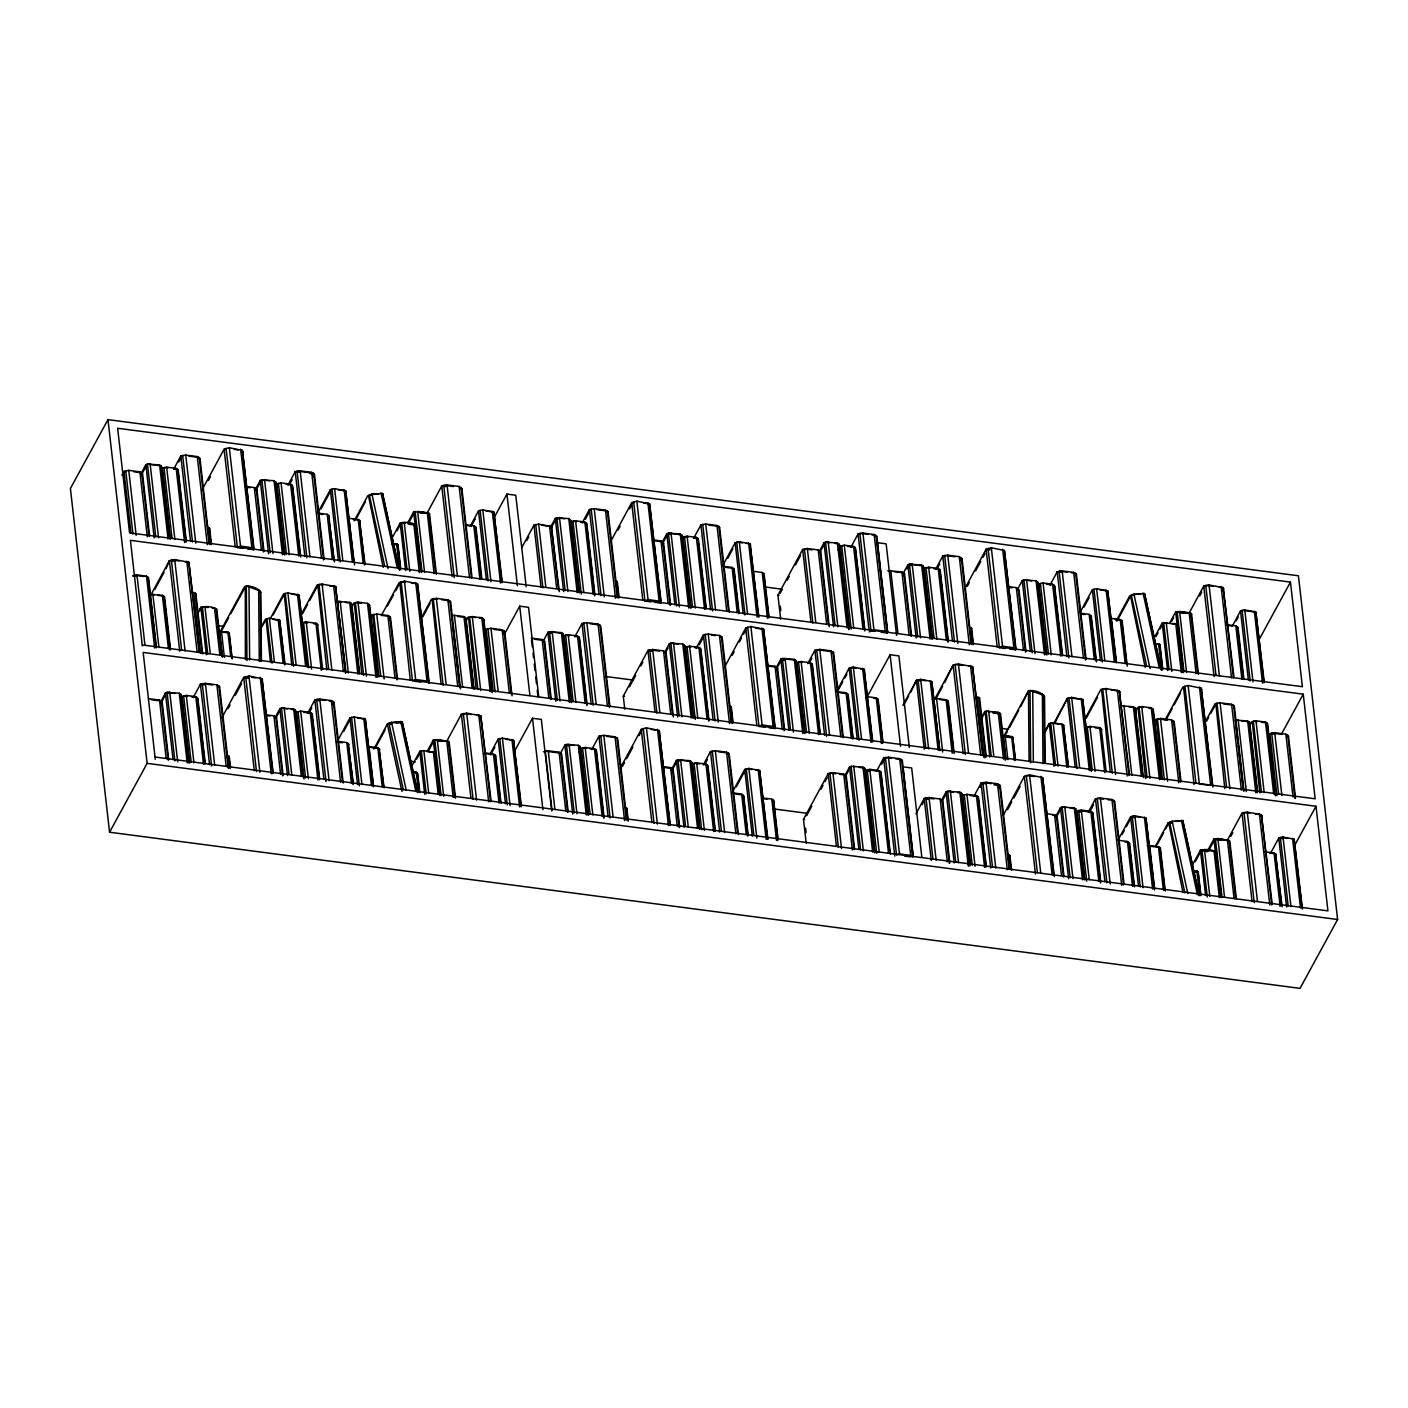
<?xml version="1.0" encoding="UTF-8"?>
<svg xmlns="http://www.w3.org/2000/svg" width="1408" height="1408" viewBox="0 0 1408 1408"><rect width="100%" height="100%" fill="white"/><g stroke="black" fill="none" stroke-linecap="round" stroke-linejoin="round"><path stroke-width="1.5" d="M397.619 546.779L397.672 544.438L392.286 543.242M1159.629 646.853L1159.682 644.512L1154.296 643.315M1197.874 873.963L1197.926 871.622L1192.558 870.426M616.827 583.229L617.302 581.75L615.419 580.554M626.402 809.899L626.877 808.421L625.011 807.224M730.84 708.594L731.333 707.098L729.45 705.918M209.141 529.76L209.634 528.282L207.698 527.085M228.765 758.014L229.258 756.536L227.322 755.339L228.765 767.958M971.15 629.834L971.643 628.355L969.707 627.158M1009.395 856.944L1009.906 855.466L1007.952 854.269L1009.624 869M407.704 522.878L413.67 511.773L427.152 512.635L429.546 513.85L436.427 574.253M409.587 521.277L414.55 512.072L413.67 511.773L415.395 526.874M427.31 751.15L433.294 740.045L446.758 740.907L449.17 742.122L455.558 798.195M428.226 751.379L434.174 740.326L433.294 740.045L435.107 755.515M1169.714 622.952L1175.68 611.846L1189.162 612.709L1191.555 613.941L1198.437 674.326M1171.597 621.35L1173.586 617.672M1206.955 851.91L1213.925 838.957L1217.885 838.57L1229.8 841.034L1236.435 899.272M1208.856 850.309L1214.805 839.256L1218.853 839.784M121.898 475.147L123.957 471.346L128.762 470.36L139.902 471.821L142.525 473.774L149.582 535.744M140.694 474.25L145.834 464.728L147.435 464.059L159.632 464.957L161.709 466.805L169.805 537.856M141.557 474.566L145.658 466.981M173.589 469.286L180.805 455.946L185.733 455.066L197.261 456.579L200.006 458.462L209.616 543.91M178.763 462.035L180.805 458.234M202.083 489.843L224.083 449.222L229.31 447.709L242.422 450.437L254.074 549.278M208.384 480.48L210.478 476.626M150.85 595.003L169.4 560.683L174.698 559.574L188.83 562.232L199.637 651.763M154.774 589.53L163.997 572.458M166.056 568.674L169.4 560.683L179.731 651.27M255.112 489.984L260.251 480.462L261.853 479.811L274.05 480.709L276.126 482.557L284.222 553.59M256.995 488.418L261.096 480.832L260.251 480.462L268.594 553.678M197.859 612.902L200.904 607.27C205.938 606.162 212.608 606.267 216.762 609.347L222.182 656.814M199.496 611.283L200.904 607.27L206.307 654.738M160.318 702.504L165.458 692.982L167.059 692.331L179.256 693.229L181.333 695.077L188.936 761.816M161.181 702.821L165.282 695.253M288.006 485.038L295.205 471.698L300.15 470.818L311.678 472.331L314.424 474.214L324.086 559.134M290.118 483.454L292.16 479.67M220.774 630.643L244.71 586.414C250.149 585.464 257.734 587.506 260.814 592.205L261.43 660.986M221.478 630.907L228.73 617.531M230.806 613.694L244.27 588.826M193.213 697.541L200.411 684.218L205.357 683.338L216.885 684.851L219.613 686.734L228.8 767.29M317.997 512.512L330.352 489.667L334.611 488.646L345.699 490.811L354.552 564.942M320.954 508.974L330.158 491.92M259.512 630.256L265.531 619.133L269.386 618.235L279.629 620.224L284.997 663.766M270.266 618.693L283.642 593.947L287.918 592.926L298.989 595.091L307.613 667.075M272.976 615.102L283.202 596.165M221.707 718.098L243.69 677.477L248.934 675.963L262.046 678.691L273.205 773.203M228.008 708.752L230.085 704.898M235.294 695.27L241.542 683.725M300.696 615.472L317.152 584.971L322.098 584.109L335.614 586.555L346.034 672.408M302.526 613.765L307.648 604.278M309.69 600.494L317.874 585.323L326.814 669.891M354.235 520.819L367.734 495.827L371.923 494.05L382.518 493.451L399.362 569.906M356.136 518.918L365.429 501.706M274.736 718.256L279.875 708.734L281.477 708.083L293.674 708.963L295.75 710.811L303.354 777.55M276.619 716.672L280.72 709.104L279.875 708.734L287.478 775.474M351.683 606.954L353.742 603.134L358.002 602.114L367.523 603.363L369.6 605.211L377.696 676.262M392.075 538.014L400.189 523.002C405.222 521.893 411.893 521.998 416.064 525.078L421.467 572.563M397.021 530.781L401.051 523.318L400.189 523.002L405.592 570.469M307.63 713.293L314.829 699.952L319.774 699.072L331.302 700.586L334.03 702.469L343.218 783.042M309.725 711.726L311.784 707.925M369.864 618.816L371.923 615.014L376.728 614.029L387.869 615.49L390.491 617.443L397.549 679.413M471.979 577.069L461.894 488.646L459.131 486.464L447.04 484.88L441.742 486.006L427.31 512.688L434.086 573.637M381.374 615.472L399.186 582.595L404.413 581.082L417.525 583.81L429.176 682.651M387.358 606.126L393.606 594.581M395.683 590.726L398.816 584.954M337.621 740.766L349.976 717.922L354.235 716.918L365.323 719.066L373.437 786.755M343.64 731.544L349.782 720.192M470.202 526.258L478.509 510.875L482.786 509.854L493.856 512.019L502.234 581.838M421.115 618.27L431.411 599.227L436.339 598.347L447.867 599.861L450.613 601.744L460.539 688.829M471.082 526.539L475.218 518.901M422.928 616.634L430.091 603.363M373.859 749.091L387.358 724.082L391.547 722.322L402.142 721.723L417.613 791.859M375.76 747.19L385.053 729.96M464.904 623.093L468.002 617.39L469.586 616.722L481.782 617.619L483.859 619.467L492.202 692.666M521.594 547.941L533.949 525.114L538.666 524.128L551.373 526.522L559.346 591.606M526.733 540.637L528.774 536.853M411.699 766.286L419.813 751.274L423.843 750.605L435.037 752.611L440.352 794.341M416.645 759.053L420.675 751.573L419.813 751.274L424.723 794.411M550.141 527.947L555.298 518.426L556.864 517.774L568.762 518.619L570.75 520.467L578.846 591.501M552.006 526.363L555.086 520.696M446.934 740.96L461.366 714.261L466.664 713.152L480.797 715.81L491.11 801.029M582.19 522.878L589.389 509.538L594.229 508.658L605.458 510.118L608.098 512.002L617.778 596.904M585.27 519.411L589.371 511.826M542.784 641.925L547.923 632.403L549.49 631.734L561.387 632.597L563.394 634.427L570.997 701.166M489.808 754.512L498.133 739.13L502.41 738.126L513.48 740.274L521.365 805.798M490.688 754.811L494.842 747.155M610.755 541.376L631.699 502.691L636.838 501.16L649.598 503.835L661.232 602.677M618.059 530.094L620.154 526.24M629.517 508.922L631.611 505.085M574.816 636.856L582.014 623.515L586.854 622.618L598.083 624.096L600.723 625.962L609.91 706.517M661.654 543.312L666.811 533.79L668.378 533.139L680.275 533.984L682.282 535.832L690.378 606.866M662.499 543.629L666.6 536.061M559.715 754.618L564.872 745.096L566.438 744.445L578.336 745.29L580.342 747.138L587.946 813.877M693.704 538.243L700.902 524.902L705.742 524.022L716.971 525.483L719.611 527.366L729.291 612.269M578.917 752.294L580.976 748.493L585.165 747.472L594.44 748.686L596.446 750.517L604.05 817.256M591.765 749.549L598.963 736.208L603.803 735.328L615.032 736.806L617.672 738.672L626.859 819.227M624.765 709.21L623.269 696.15L647.962 650.478L652.678 649.475L663.538 650.901L666.072 652.854L673.376 716.971M629.482 686.822L635.624 675.47M640.746 666.002L642.805 662.218M664.171 653.312L669.31 643.79L670.877 643.139L682.774 643.984L684.781 645.814L692.877 716.866M666.019 651.728L668.078 647.944M722.779 565.611L735.117 542.749L739.306 541.728L750.094 543.858L758.894 617.056M727.742 558.272L732.864 548.803M620.347 768.046L641.274 729.362L646.413 727.83L659.173 730.523L670.314 825.018M622.442 766.392L624.518 762.538M626.595 758.701L632.843 747.155M639.109 735.61L641.186 731.755M696.203 648.243L703.402 634.902L708.242 634.005L719.47 635.483L722.128 637.349L731.79 722.269M699.301 644.776L703.384 637.19M724.786 666.741L745.73 628.056L750.851 626.507L763.611 629.2L775.245 728.042M732.09 655.459L734.166 651.605M739.376 641.995L741.453 638.141M743.547 634.286L745.624 630.45M671.246 769.982L676.386 760.461L677.952 759.81L689.85 760.654L691.856 762.502L699.459 829.242M673.094 768.416L676.174 762.731M780.666 619.133L777.938 595.179L802.648 549.507L807.347 548.504L818.206 549.93L820.741 551.883L829.259 626.683M780.067 593.419L782.109 589.635M787.23 580.184L789.29 576.382M795.432 565.03L800.536 555.562M703.278 764.914L710.477 751.573L715.317 750.693L726.546 752.171L729.203 754.037L738.373 834.592M819.861 550.44L823.979 542.819L825.546 542.168L837.461 543.013L839.45 544.843L849.024 628.813M705.355 763.347L707.397 759.546M820.706 550.757L824.789 543.189L823.979 542.819L833.554 626.789M838.024 550.018L840.083 546.216L844.272 545.178L853.565 546.41L855.554 548.24L864.882 630.045M775.685 668.677L780.824 659.155L782.39 658.504L794.306 659.349L796.294 661.179L804.39 732.23M776.53 668.994L780.613 661.408M850.872 547.272L858.07 533.931L862.928 533.034L874.157 534.512L876.797 536.378L887.709 632.192M732.354 792.282L744.709 769.437L748.898 768.398L759.669 770.528L767.976 839.379M736.296 786.843L745.518 769.789L744.709 769.437L752.312 836.176M807.717 663.608L814.915 650.267L819.773 649.37L831.002 650.848L833.642 652.714L843.304 737.634M809.794 662.024L811.835 658.24M836.792 690.958L849.147 668.114L853.336 667.093L864.125 669.222L872.714 741.189M838.693 689.322L842.794 681.736M844.835 677.952L846.877 674.168M902.704 574.323L907.843 564.802L909.445 564.15L921.642 565.03L923.718 566.878L931.814 637.93M906.629 568.955L908.688 565.171L907.843 564.802L916.186 638M935.598 569.36L942.797 556.019L947.742 555.157L959.27 556.67L962.016 558.536L971.626 643.984M937.71 567.794L939.752 564.01M806.221 843.286L803.475 819.333L828.186 773.661L832.885 772.675L843.744 774.101L846.278 776.037L854.55 848.707M806.626 815.69L811.747 806.221M820.97 789.202L823.011 785.4M825.053 781.616L827.112 777.832M845.416 774.594L849.517 766.973L851.101 766.322L862.998 767.166L864.987 769.014L874.562 852.966M846.243 774.928L848.285 771.126M965.149 587.981L986.093 549.296L991.32 547.782L1004.432 550.51L1016.083 649.352M967.278 586.326L969.355 582.49M975.603 570.944L980.813 561.317M982.89 557.462L984.984 553.626M902.898 705.355L916.414 680.346L920.691 679.325L931.779 681.49L939.875 750.622M904.587 703.648L908.723 695.992M910.8 692.155L916.414 680.346L924.264 749.232M876.41 771.426L883.626 758.085L888.466 757.205L899.694 758.683L902.334 760.549L913.246 856.346M881.549 764.174L884.629 758.472L883.626 758.085L894.784 856.064M934.578 699.442L953.128 665.122L958.426 663.995L972.558 666.67L983.365 756.184M936.443 697.752L942.603 686.382M944.662 682.581L953.128 665.122L963.213 753.544M1017.122 590.075L1022.261 580.554L1023.862 579.885L1036.059 580.782L1038.136 582.63L1046.232 653.682M915.974 813.754L924.211 798.53L929.016 797.544L940.157 799.005L942.779 800.958L949.837 862.928M922.134 804.584L924.194 800.8M1050.016 585.112L1057.214 571.771L1062.16 570.891L1073.688 572.405L1076.416 574.288L1086.096 659.208M980.566 719.206L984.632 711.691L986.11 711.234L998.184 712.29L1000.49 713.786L1005.664 759.088M982.203 717.587L985.23 711.973L989.789 757.011M940.949 801.434L946.088 791.912L947.69 791.243L959.886 792.141L961.963 793.989L970.059 865.04M942.832 799.85L946.933 792.282L946.088 791.912L954.184 862.963M1003.446 736.982L1028.456 690.835C1033.894 689.902 1041.462 691.944 1044.542 696.626L1045.141 763.259M1005.206 735.346L1007.283 731.526M1009.36 727.69L1018.67 710.477M1020.747 706.64L1028.456 690.835L1029.072 761.781M973.861 796.47L981.059 783.13L986.005 782.25L997.515 783.763L1000.261 785.646L1009.677 868.384M980.038 787.318L982.098 783.517L981.059 783.13L990.722 868.05M1080.006 612.586L1092.362 589.741L1096.621 588.72L1107.709 590.885L1116.315 662.869M1083.984 607.147L1089.106 597.678M1044.243 732.829L1049.259 723.554L1053.114 722.674L1063.357 724.645L1068.478 766.058M1003.394 815.091L1024.338 776.406L1029.565 774.893L1042.677 777.621L1054.328 876.462M1053.994 723.131L1067.37 698.368L1071.646 697.365L1082.717 699.53L1091.341 771.496M1007.6 809.582L1011.771 801.891M1013.848 798.037L1020.096 786.491M1054.645 723.325L1067.37 698.368L1075.219 767.272M1116.245 620.91L1129.744 595.901L1133.933 594.141L1144.528 593.542L1161.371 669.979M1117.107 620.91L1129.515 597.96M1084.424 719.893L1100.88 689.41L1105.826 688.53L1119.342 690.976L1129.515 774.664M1086.254 718.186L1097.518 697.347M1055.366 817.168L1060.506 807.646L1062.107 806.995L1074.304 807.893L1076.381 809.741L1084.23 878.627M1057.25 815.602L1061.35 808.016L1060.506 807.646L1068.602 878.698M1154.085 638.106L1162.198 623.075L1175.75 623.674L1178.074 625.17L1183.477 672.637M1156.003 636.469L1158.01 632.738M1160.034 629.006L1163.061 623.392L1162.198 623.075L1167.602 670.56M1135.411 711.374L1137.47 707.573L1141.73 706.552L1151.251 707.802L1153.328 709.65L1161.178 778.536M1189.32 612.779L1203.752 586.08L1209.05 584.971L1223.182 587.629L1233.989 677.16M1199.704 596.006L1201.763 592.205M1088.261 812.222L1095.477 798.882L1100.405 798.002L1111.933 799.515L1114.678 801.398L1124.094 884.136M1089.352 812.539L1093.435 804.954M1153.592 723.237L1155.651 719.435L1160.456 718.45L1171.597 719.91L1174.219 721.882L1181.03 781.704M1165.12 719.91L1182.914 687.016L1188.141 685.502L1201.253 688.23L1212.922 787.072M1165.877 720.174L1172.125 708.629M1174.202 704.774L1180.467 693.229M1232.211 626.331L1240.518 610.949L1244.795 609.928L1255.866 612.093L1264.243 681.93M1236.189 620.893L1238.248 617.056M1118.251 839.696L1130.606 816.851L1134.866 815.83L1145.954 817.995L1154.56 889.979M1122.229 834.258L1124.27 830.474M1126.33 826.69L1131.434 817.221L1130.606 816.851L1138.456 885.738M1204.843 722.709L1215.139 703.648L1220.085 702.786L1231.595 704.282L1234.341 706.165L1244.021 791.085M1206.656 721.072L1208.698 717.27M1210.757 713.486L1215.861 704L1224.802 788.568M1155.528 846.085L1167.989 823.011L1172.195 821.234L1182.773 820.635L1199.158 894.978M1157.429 844.202L1163.624 832.709M1165.683 828.89L1168.798 823.152L1183.002 892.461M1249.67 725.63L1251.73 721.811L1255.989 720.808L1265.51 722.058L1267.587 723.888L1275.683 794.939M1192.33 865.198L1200.443 850.186C1205.477 849.077 1212.147 849.182 1216.318 852.262L1221.475 897.582M1195.251 861.714L1200.302 852.368M1267.851 737.493L1269.91 733.691L1274.715 732.706L1285.856 734.166L1288.478 736.12L1295.536 798.09M1227.565 839.872L1241.997 813.19L1247.294 812.064L1261.427 814.739L1272.234 904.253M1230.768 836.387L1232.827 832.586M1270.456 853.442L1278.763 838.059L1283.04 837.038L1294.128 839.203L1302.488 909.022M107.976 419.637L70.4 488.506L109.56 832.216L1300.024 988.363L1337.6 919.494L1298.44 575.784L107.976 419.637L147.136 763.347L109.56 832.216M493.469 518.778L506.95 494.085L515.768 495.246L526.205 586.784M505.208 632.773L519.728 606.162L528.546 607.323L538.718 696.678M514.87 750.552L532.488 718.256L541.306 719.4L551.742 810.938M866.254 698.438L890.085 654.755L898.902 655.899L909.339 747.437M1259.157 639.496L1290.467 582.102L117.638 428.261L129.554 532.875L1302.382 686.699L1290.467 582.102M1281.315 734.36L1303.245 694.179L130.416 540.338L142.349 645.99M1295.131 844.518L1316.005 806.256L143.176 652.432L155.285 759.282M261.958 626.789L265.038 621.262M1045.686 731.21L1049.259 723.554L1054.134 766.269M869.246 631.91L873.946 629.746L885.174 631.224L887.198 633.002L876.093 535.445L872.027 534.917M633.653 501.758L644.97 601.058L648.05 599.597L659.102 601.058L660.915 603.152L654.931 602.378M747.666 627.106L758.982 726.422L762.08 724.962L773.115 726.422L774.928 728.517L768.944 727.725M226.054 448.29L237.371 547.606L240.522 546.146L251.856 547.642L253.739 549.754L247.597 548.944M411.382 583L417.525 583.81L428.842 683.126L426.958 681.014L415.624 679.518L412.474 680.979L401.157 581.662L405.258 582.19M988.064 548.363L999.381 647.68L1002.531 646.237L1013.866 647.715L1015.749 649.827L1009.606 649.018M302.914 631.77L301.928 623.093L306.24 621.949L315.92 623.216L318.067 625.205M1085.656 727.514L1089.968 726.387L1099.648 727.654L1101.795 729.626M579.498 592.874L571.402 521.822L575.59 520.802L584.866 522.016L586.854 523.846L594.95 594.898M691.011 608.238L682.915 537.187L687.104 536.166L696.379 537.381L698.386 539.211L706.235 608.115M571.63 702.539L564.027 635.782L568.216 634.762L577.491 635.976L579.498 637.824L587.101 704.563M693.51 718.221L685.414 647.187L689.603 646.149L698.878 647.381L700.885 649.211L708.981 720.262M805.024 733.586L796.928 662.552L801.117 661.514L810.41 662.746L812.398 664.576L820.248 733.462M699.846 828.45L692.49 763.858L696.678 762.837L705.954 764.051L707.96 765.882L715.317 830.474M874.949 852.174L865.638 770.37L869.827 769.349L879.102 770.563L881.091 772.394L890.419 854.216M218.504 631.946L227.902 632.086L229.293 633.354L232.214 658.874M1002.813 738.197L1002.232 736.384L1005.154 735.662L1012.686 737.141L1015.45 759.053M170.474 539.211L162.378 468.178L166.654 467.157L176.176 468.406L178.253 470.254L186.349 541.306M284.891 554.963L276.795 483.912L281.072 482.909L290.594 484.158L292.67 486.006L300.766 557.04M156.411 646.888L148.562 578.002L146.485 576.154L136.963 574.904L132.686 575.925L136.664 576.435M189.605 763.171L182.002 696.432L186.278 695.411L195.8 696.661L197.877 698.509L205.234 763.101M304.022 778.923L296.419 712.184L300.696 711.163L310.218 712.413L312.294 714.261L319.651 778.853M932.483 639.302L924.387 568.251L928.664 567.23L938.186 568.48L940.262 570.328L948.358 641.379M1046.901 655.037L1038.805 584.003L1043.082 582.982L1052.603 584.232L1054.68 586.08L1062.53 654.966M970.482 864.248L962.632 795.362L966.909 794.341L976.43 795.59L978.507 797.438L986.357 866.325M1084.899 880L1077.05 811.096L1081.326 810.093L1090.848 811.342L1092.925 813.19L1100.774 882.077M382.976 494.138L382.677 496.813M401.79 722.726L396.07 723.131M895.541 758.806L901.63 759.598L912.736 857.155L910.712 855.378L899.483 853.917L896.526 855.026L885.403 757.469L891.493 758.278M543.523 751.784L548.24 750.798L559.099 752.224L561.616 754.16L568.198 811.87M932.43 699.354L936.584 698.491L946.106 699.741L948.306 701.43L954.237 753.491M493.24 691.222L486.182 629.253L490.987 628.267L502.128 629.728L504.75 631.699L512.054 695.798M658.68 731.984L659.683 731.773M241.947 451.915L242.968 451.704M261.554 680.17L262.574 679.958M1042.202 779.099L1043.222 778.888M570.75 520.467L570.205 522.949M750.587 544.79L750.042 547.29M839.45 544.843L838.904 547.342M563.394 634.427L562.83 636.926M684.781 645.814L684.218 648.314M864.618 670.138L864.054 672.637M580.342 747.138L579.779 749.637M691.856 762.502L691.293 765.002M864.987 769.014L864.442 771.514M739.094 612.762L734.149 569.378L733.515 571.243M853.107 738.126L848.162 694.725L847.528 696.608M748.176 835.102L743.723 796.048L743.09 797.931M276.126 482.557L275.546 485.038M494.384 512.952L493.803 515.451M1038.136 582.63L1037.555 585.13M1054.68 586.08L1054.099 588.579M1108.219 591.818L1107.656 594.317M514.008 741.206L513.427 743.706M1256.394 613.026L1255.813 615.525M961.963 793.989L961.4 796.488M1092.925 813.19L1092.344 815.672M1146.482 818.928L1145.901 821.427M328.469 516.419L334.523 561.827M1096.515 661.918L1091.341 616.352L1090.672 618.235M348.093 744.674L353.39 783.587M1134.531 886.846L1129.586 843.462L1128.917 845.328M778.078 839.238L773.714 800.8L773.168 802.736M359.392 521.259L365.024 563.851M1127.28 666.072L1122.176 621.21L1121.613 623.163M379.016 749.514L384.155 787.846M1165.278 891.035L1160.421 848.32L1159.858 850.256M460.856 488.805L461.894 488.646M1223.904 588.72L1222.848 588.878L1223.165 591.571M480.462 717.059L481.518 716.901M1261.11 815.989L1262.166 815.83M481.941 579.498L476.01 527.454L475.411 529.584M551.109 527.63L552.042 527.49M670.63 604.824L663.555 542.854L662.869 545.142M819.79 552.006L820.741 551.883M543.734 641.59L544.685 641.467L551.25 699.16M665.122 652.978L666.072 652.854M784.643 730.189L777.586 668.219L776.882 670.507M1243.95 679.571L1238.019 627.528L1237.421 629.658M501.072 803.422L495.634 755.709L495.035 757.838M560.683 754.301L561.616 754.16M679.712 827.235L673.147 769.525L672.443 771.83M845.328 776.178L846.278 776.037M1275.437 854.744L1282.195 906.682M142.525 473.774L141.803 476.062M255.974 489.65L256.942 489.526L264 551.496M911.592 635.835L904.534 573.848L903.813 576.136M168.714 759.739L162.149 702.029L161.427 704.334M275.598 717.922L276.566 717.781L283.131 775.491M941.811 801.082L942.779 800.958M1056.229 816.834L1057.197 816.71L1064.008 876.55M607.13 512.125L608.098 512.002M718.643 527.49L719.611 527.366M338.219 607.851L337.498 601.427L349.677 602.307L351.771 604.155L359.621 673.042M875.829 536.518L876.797 536.378M474.109 689.445L466.013 618.411L463.936 616.563L454.414 615.314L451.739 615.666L452.232 619.96M721.142 637.49L722.128 637.349M832.674 652.854L833.642 652.714M728.218 754.16L729.203 754.037M1121.226 705.848L1133.422 706.746L1135.499 708.594L1143.349 777.48M901.366 760.672L902.334 760.549M1257.608 791.736L1249.758 722.832L1247.664 720.984L1235.485 720.104L1237.914 741.541M199.003 458.586L200.006 458.462M962.016 558.536L961.013 558.677L961.312 561.282M1075.43 574.411L1076.416 574.288M218.627 686.858L219.613 686.734M334.03 702.469L333.045 702.61L333.344 705.214M1200.478 689.674L1201.798 689.498M1113.675 801.522L1114.678 801.398M415.237 525.184L408.126 524.04M378.752 493.874L369.301 494.912L384.613 565.752M170.509 649.053L164.578 597.01L162.36 595.32L150.234 594.352L154.176 594.862M887.744 570.768L901.912 571.894L904.534 573.848M1140.762 593.947L1131.31 594.986L1146.622 665.826M391.706 723.606L387.358 724.082L401.914 791.419M1175.222 821.48L1182.773 820.635L1199.018 895.77M1172.354 822.518L1167.989 823.011L1172.125 822.624M1012.282 737.88L1002.232 736.384L1012.686 737.141L1015.326 760.443M298.426 596.147L299.517 596.024M368.509 605.334L369.6 605.211M464.922 618.517L466.013 618.411M482.768 619.573L483.859 619.467M931.198 682.546L932.29 682.422M1083.245 700.462L1082.154 700.568L1082.418 702.909M1134.39 708.699L1135.499 708.594M1152.237 709.755L1153.328 709.65M1248.65 722.955L1249.758 722.832M1267.587 723.888L1266.496 724.011L1266.76 726.352M391.477 723.694L388.15 724.222M429.546 513.85L429.035 516.454M1191.555 613.941L1191.027 616.528M279.136 621.139L280.139 621.051M1062.864 725.56L1063.867 725.472M188.179 563.446L189.552 563.323M971.907 667.867L973.28 667.762M163.504 597.08L164.578 597.01M947.232 701.518L948.306 701.43M390.491 617.443L389.224 617.531L389.47 619.696M504.75 631.699L503.483 631.787L503.73 633.934M1172.952 721.97L1174.219 721.882M1287.211 736.208L1288.478 736.12M335.051 587.576L336.354 587.488M449.31 601.832L450.613 601.744M1118.779 692.014L1120.082 691.926M215.706 609.418L216.762 609.347M999.434 713.838L1000.49 713.786L992.57 712.747M194.814 593.648L195.87 593.613L202.752 654.016M978.542 698.086L979.598 698.051L986.234 756.29M222.499 656.902L219.595 631.488L227.902 632.086L230.63 656.022M1005.981 759.211L1003.323 735.926L1011.63 736.507L1014.358 760.461M222.693 632.262L228.958 632.72L231.845 658.117M259.706 592.099L260.814 592.205M1194.178 871.798L1198.278 872.274L1200.936 895.664M993.96 713.011L1000.49 713.786M234.238 449.363L238.322 449.891M643.614 503.061L649.598 503.835L660.915 603.152M867.979 534.371L859.866 533.315L870.989 630.872L875.037 631.4M453.411 486.534L443.714 485.267L454.238 577.597M1213.485 586.362L1205.723 585.341L1216.002 675.541M1219.31 587.118L1223.182 587.629L1233.461 677.829M452.074 576.594L441.742 486.006L445.773 486.534M188.866 456.157L199.267 457.512L209.141 544.227M597.256 509.731L607.394 511.051L617.267 597.766M955.029 556.776L944.627 555.421L954.501 642.136M708.77 525.096L718.907 526.416L728.552 610.966M1067.37 572.246L1059.045 571.155L1068.918 657.87M1071.523 572.792L1075.677 573.338L1085.568 660.053M299.482 472.261L295.205 471.698L304.885 556.6M310.147 473.651L314.424 474.214L313.421 474.338L313.72 476.942M1061.491 572.334L1057.214 571.771L1066.894 656.691M829.382 542.661L825.546 542.168L835.085 625.768M835.138 543.418L838.957 543.91L848.725 629.658M847.405 546.304L855.061 547.307L864.582 630.907M812.222 549.894L804.39 548.856L812.856 623.163M564.52 518.778L556.864 517.774L565.171 590.656M269.72 480.85L261.853 479.811L270.16 552.693M337.832 489.773L345.699 490.811L353.76 561.546M742.438 542.854L736.701 542.098L744.99 614.979M746.275 543.347L750.094 543.858L758.402 616.739M563.622 591.624L555.298 518.426L559.152 518.936M911.821 565.33L907.843 564.802L912.138 565.435M1031.712 580.923L1023.862 579.885L1032.17 652.784M1099.842 589.864L1107.709 590.885L1115.77 661.637M167.904 468.037L163.979 467.509L172.04 538.261M173.8 468.811L177.725 469.322L186.032 542.203M576.787 521.664L572.968 521.154L581.275 594.035M580.624 522.174L586.379 522.914L594.669 595.795M670.683 534.301L666.811 533.79L674.907 604.842M929.914 568.11L925.989 567.6L934.05 638.334M933.838 568.621L939.734 569.395L948.042 642.277M286.246 484.299L292.142 485.074L300.203 555.808M688.318 537.029L684.482 536.536L692.542 607.27M694.056 537.786L697.893 538.278L705.954 609.03M1046.302 584.109L1054.152 585.147L1062.213 655.882M486.006 510.981L491.902 511.755M1253.912 611.846L1242.12 610.298L1250.181 681.032M133.778 471.75L141.821 472.806L149.037 536.184M245.027 486.341L254.32 487.573L256.942 489.526M541.57 525.237L551.373 526.522L558.589 589.899M652.344 539.774L661.038 540.918L663.555 542.854M893.781 571.56L903.83 572.88L911.046 636.258M1008.902 586.661L1016.33 587.646L1018.952 589.6L1026.01 651.57M246.171 487.238L250.202 487.766M653.083 540.602L662.886 541.886L670.12 605.264M1008.181 587.312L1012.211 587.84M421.01 512.195L428.859 513.234L435.706 573.373M1197.715 673.446L1190.869 613.307L1177.123 611.512L1183.97 671.634M419.619 512.565L425.568 513.339M1179.64 612.374L1185.606 613.149M466.189 524.762L473.81 525.765L476.01 527.454M1226.298 624.589L1235.819 625.838L1238.019 627.528M465.608 525.307L469.533 525.835M1227.618 625.398L1231.542 625.909M405.592 523.054L401.667 522.544L407.053 569.8M409.534 523.565L415.413 524.339L420.798 571.613M1167.602 623.128L1163.677 622.618L1169.062 669.874M1171.526 623.656L1177.422 624.413L1182.808 671.686M317.504 513.022L327.184 514.29L329.331 516.278M722.656 566.174L732.09 567.406L734.149 569.378M1081.45 613.36L1089.194 614.381L1091.341 616.352M318.806 513.99L322.784 514.518M725.842 567.371L731.685 568.146M1080.798 614.064L1084.794 614.592M349.413 518.338L358.178 519.482L360.166 521.136M753.685 571.366L762.221 572.475L764.122 574.13L768.997 616.845M1122.176 621.21L1120.187 619.555L1111.422 618.411L1116.386 661.936M353.32 519.482L359.656 520.309L364.742 564.96M1115.33 619.555L1121.666 620.4L1126.506 662.922M764.491 586.907L781.915 589.195M392.058 543.699L397.672 544.438L400.558 569.853M1155.933 644.037L1159.682 644.512L1162.568 669.926M777.938 595.179L779.046 595.32M237.371 547.606L243.514 548.398M644.97 601.058L650.936 601.85M881.126 632.192L887.198 633.002M999.381 647.68L1005.506 648.49M755.638 628.162L763.611 629.2L774.928 728.517M179.133 560.965L171.371 559.944L181.65 650.144M184.958 561.722L188.83 562.232L199.109 652.432M169.4 560.683L173.43 561.211M962.861 665.403L955.099 664.382L965.378 754.565M968.686 666.16L972.558 666.67L982.59 754.706M437.395 599.157L433.224 598.611L443.115 685.326M441.549 599.702L449.874 600.794L459.747 687.509M711.269 635.078L715.334 635.624M323.136 584.918L318.965 584.373L328.61 668.906M329.366 585.728L335.614 586.555L345.488 673.27M1223.2 703.859L1233.602 705.232L1243.229 789.782M1106.864 689.339L1102.693 688.794L1112.338 773.344M1111.018 689.885L1119.342 690.976L1128.97 775.526M589.882 623.691L600.019 625.029L609.418 707.397M475.482 617.496L469.586 616.722L477.893 689.603M479.424 618.024L483.349 618.534L491.656 691.416M678.533 644.142L670.877 643.139L679.184 716.021M291.139 594.053L298.989 595.091L307.05 665.826M361.222 603.258L355.326 602.483L363.634 675.365M856.451 668.219L850.714 667.462L859.021 740.344M860.288 668.712L864.125 669.222L872.414 742.104M457.635 616.44L465.502 617.478L473.563 688.213M690.818 647.029L686.981 646.518L695.288 719.4M694.654 647.522L700.392 648.278L708.699 721.16M784.696 659.666L780.824 659.155L788.92 730.206M1257.256 721.67L1253.314 721.16L1261.374 791.894M1261.181 722.181L1267.077 722.955L1275.384 795.837M337.498 601.427L341.422 601.938M345.347 602.448L351.243 603.222L359.304 673.957M802.331 662.394L798.512 661.883L806.555 732.635M808.086 663.15L811.906 663.643L819.966 734.378M1142.997 707.432L1139.054 706.904L1147.115 777.656M1148.893 708.206L1152.818 708.717L1160.878 779.451M134.288 575.256L144.109 576.541M1241.381 720.878L1249.23 721.899L1257.291 792.634M1129.075 706.886L1133.018 707.397M925.883 680.715L918.016 679.694L925.83 748.282M916.414 680.346L920.392 680.874M551.795 632.914L547.923 632.403L555.773 701.29M569.43 635.642L565.594 635.131L573.162 701.589M575.168 636.381L579.005 636.891L586.819 705.478M493.997 629.394L504.046 630.714L511.262 694.091M659.507 651.112L649.704 649.827L656.938 713.205M766.374 665.139L775.051 666.266L777.586 668.219M381.744 615.419L389.787 616.475L397.003 679.853M651.992 651.006L647.962 650.478L655.037 712.448M767.114 665.966L776.917 667.251L784.133 730.629M1281.738 734.36L1271.688 733.04L1278.658 794.235M1167.478 720.104L1157.429 718.802L1164.398 779.979M191.259 592.469L195.87 593.613M1276.968 795.661L1269.91 733.691L1274.029 734.219M531.291 638.088L542.15 639.514L544.685 641.467M534.213 639.214L544.016 640.499L550.722 699.494M975.621 697.523L979.598 698.051L977.205 696.819L984.157 757.821M158.101 595.39L163.997 596.165L170.139 650.144M939.858 699.565L947.725 700.586L953.621 752.418M208.278 607.57L202.382 606.795L207.768 654.069M212.203 608.098L216.128 608.608L221.514 655.864M836.669 691.522L846.102 692.771L848.162 694.725M990.035 711.744L986.11 711.234L991.25 756.342M993.96 712.272L999.856 713.029L1005.242 760.302M307.542 622.917L303.547 622.389L308.704 667.744M313.526 623.691L317.522 624.219L322.678 669.574M839.872 692.736L845.698 693.51M867.698 696.714L876.234 697.84L878.152 699.494L883.01 742.192M273.293 619.397L279.629 620.224L284.715 664.875M873.558 698.122L877.659 698.667L882.746 743.318M1091.27 727.338L1087.275 726.827L1092.186 770.018M1095.266 727.866L1101.25 728.658L1106.178 771.848M1061.245 724.381L1050.702 722.99L1055.542 765.512M217.114 625.522L223.661 626.366M605.194 676.421L633.512 680.134M1001.845 728.446L1008.392 729.309M219.595 631.488L228.958 632.72M1003.323 735.926L1012.686 737.141M623.269 696.15L624.378 696.291M142.331 644.952L1315.16 798.794L1303.245 694.179M414.515 681.243L420.658 682.053M758.982 726.422L764.966 727.214M1034.493 776.547L1026.309 775.474L1037.379 872.626M651.2 729.467L655.195 729.995M251.821 677.354L255.904 677.899M247.896 678.04L243.69 677.477L254.32 770.722M1249.794 813.208L1243.968 812.451L1254.246 902.634M1255.619 813.982L1259.491 814.493M471.099 714.542L463.338 713.522L473.123 799.427M476.925 715.299L480.797 715.81L490.582 801.715M991.197 783.605L982.872 782.514L992.517 867.064M995.35 784.15L999.522 784.696L1009.149 869.246M1103.538 799.093L1097.29 798.266L1106.917 882.816M1107.691 799.638L1113.939 800.448L1123.566 884.998M981.059 783.13L985.318 783.693M993.854 784.802L1000.261 785.646L999.258 785.77L999.557 788.374M858.757 767.325L864.494 768.082L874.016 851.682M606.83 736.402L616.968 737.722L626.349 820.107M866.448 770.739L865.638 770.37L869.493 770.88M212.643 684.957L202.242 683.602L211.622 765.987M718.344 751.766L728.482 753.086L737.634 833.307M324.984 700.445L316.659 699.354L326.04 781.722M329.138 700.99L333.291 701.536L342.443 781.739M319.106 700.515L314.829 699.952L323.77 778.342M835.806 773.784L829.928 773.01L838.394 847.317M839.731 774.294L845.61 775.069L854.075 849.376M953.586 792.018L947.69 791.243L955.75 861.995M957.51 792.546L961.453 793.056L969.742 865.938M1066.032 807.506L1062.107 806.995L1070.168 877.73M1069.974 808.034L1075.87 808.808L1083.914 879.542M1140.058 817.221L1132.208 816.2L1140.269 886.934M970.13 795.467L977.997 796.506L986.04 867.24M1134.566 817.362L1130.606 816.851L1134.901 817.485M1288.232 838.429L1280.365 837.39L1288.179 905.995M1077.894 811.466L1077.05 811.096L1081.027 811.624M574.094 745.448L566.438 744.445L574.253 813.032M1286.613 906.946L1278.763 838.059L1282.741 838.57M174.909 693.37L167.059 692.331L174.874 760.918M752.013 769.525L746.275 768.768L753.843 835.226M755.85 770.018L759.669 770.528L767.483 839.115M287.373 708.858L281.477 708.083L289.045 774.523M291.298 709.368L295.222 709.878L302.79 776.336M357.456 718.045L365.323 719.066L372.891 785.523M572.722 814L564.872 745.096L568.726 745.606M173.061 759.722L165.458 692.982L169.435 693.51M586.379 748.334L582.542 747.842L590.11 814.282M590.198 748.845L595.954 749.584L603.768 818.189M187.528 696.291L183.603 695.781L191.171 762.238M191.453 696.802L197.349 697.576L204.917 764.034M683.989 827.218L676.386 760.461L680.258 760.971M699.811 763.946L694.056 763.206L701.624 829.646M703.63 764.456L707.467 764.966L715.035 831.406M303.917 712.29L311.766 713.328L319.334 779.786M505.63 739.253L513.48 740.274L521.066 806.731M934.032 798.934L925.989 797.878L932.958 859.074M1047.147 813.771L1054.574 814.757L1057.197 816.71M928.33 799.058L924.211 798.53L931.269 860.499M1052.462 815.214L1056.493 815.742L1063.462 876.92M148.386 698.614L159.526 700.075L162.149 702.029M1235.731 898.41L1229.114 840.418L1215.368 838.605L1221.968 896.597M661.918 766.445L670.613 767.589L673.147 769.525M1221.862 839.995L1213.925 838.957L1215.403 851.91M151.378 699.741L161.445 701.061L168.168 760.074M264.651 714.613L273.944 715.827L276.566 717.781M662.675 767.272L672.478 768.557L679.202 827.57M265.795 715.493L269.826 716.021M454.854 797.333L448.483 741.488L434.738 739.693L441.091 795.538M439.243 740.819L443.203 741.347M438.222 740.872L442.288 741.4M1264.542 851.699L1274.064 852.949L1276.264 854.638M1269.787 853.019L1275.683 853.794L1281.597 905.608M485.813 753.016L493.434 754.019L495.634 755.709M485.232 753.579L495.053 754.864L500.474 802.384M1208.381 851.224L1200.443 850.186L1205.6 895.506M1117.758 840.206L1127.438 841.474L1129.586 843.462M1125.045 841.949L1129.04 842.477L1133.968 885.685M1160.421 848.32L1158.432 846.666L1149.667 845.522L1154.63 889.029M1147.256 845.838L1159.91 847.493L1164.75 890.032M427.187 751.573L435.037 752.611L439.93 795.573M732.23 792.845L741.664 794.077L743.723 796.048M337.128 741.294L346.808 742.562L348.955 744.533M735.416 794.042L741.259 794.816M336.424 741.981L342.408 742.773M763.259 798.037L771.795 799.146L773.714 800.8M379.79 749.408L377.802 747.754L369.037 746.592L373.507 785.77M762.942 798.635L767.061 799.163M370.832 747.472L379.28 748.581L383.627 786.843M410.854 761.323L415.219 761.904M772.605 808.773L807.453 813.349M803.475 819.333L804.584 819.474M1194.178 871.13L1197.926 871.622L1200.584 894.907M1193.949 871.71L1198.278 872.274L1194.389 871.517M411.91 771.496L417.63 773.344L419.813 792.493M411.682 771.971L417.278 772.71L419.461 791.754M155.109 757.029L1327.938 910.87L1316.005 806.256M904.64 856.099L910.712 856.891M147.136 763.347L1337.6 919.494M1179.992 612.462L1184.286 613.078M420.13 512.706L424.442 513.322M1220.384 839.89L1213.925 838.957L1214.805 839.256M437.606 740.661L441.901 741.277M1206.902 851.118L1200.443 850.186L1201.306 850.502M1061.262 572.352L1057.214 571.771L1058.253 572.158M299.253 472.278L295.205 471.698L296.243 472.085M652.256 651.112L647.962 650.478L648.947 650.866M318.877 700.55L314.829 699.952L315.867 700.357M209.598 764.773L200.411 684.218L204.459 684.798M928.118 799.093L924.211 798.53L925.214 798.917M1077.05 811.096L1081.344 811.747M671 534.424L666.811 533.79L667.621 534.16M785.013 659.771L780.824 659.155L781.634 659.525M552.112 633.019L547.923 632.403L548.733 632.755M1002.232 736.384L1006.262 736.982M865.638 770.37L869.81 770.986M997.198 646.87L986.093 549.296L990.053 549.894M247.667 678.075L243.69 677.477L244.675 677.952M1190.869 613.307L1179.622 611.459L1186.574 672.461M428.859 513.234L417.63 511.386L424.565 572.387M1229.114 840.418L1217.885 838.57L1224.573 897.389M448.483 741.488L437.237 739.658L443.696 796.294M1130.536 596.042L1145.214 667.445M368.526 495.968L383.205 567.371M392.198 543.963L398.006 545.09L400.682 568.48M1155.915 643.773L1159.682 644.512M392.022 543.33L397.672 544.438M1194.16 870.883L1197.926 871.622M411.646 771.584L417.278 772.71M1176.56 612.146L1175.68 611.846L1177.158 624.8M258.28 590.304L246.312 585.992L246.963 660.634M943.853 556.424L942.797 556.019L952.477 640.939M1096.515 799.269L1095.477 798.882L1104.893 881.619M181.843 456.333L180.805 455.946L190.467 540.866M200.411 684.218L201.45 684.605M859.091 534.318L858.07 533.931L869 629.728M701.906 525.29L700.902 524.902L710.582 609.822M590.392 509.925L589.389 509.538L599.051 594.458M815.936 650.654L814.915 650.267L824.595 735.187M704.405 635.29L703.402 634.902L713.082 719.822M583.018 623.902L582.014 623.515L591.202 704.07M711.48 751.96L710.477 751.573L719.664 832.146M599.966 736.595L598.963 736.208L608.133 816.781M124.96 471.733L123.957 471.346L131.014 533.315M803.616 549.894L802.648 549.507L810.92 622.16M534.917 525.501L533.949 525.114L541.006 587.083M829.154 774.048L828.186 773.661L836.458 846.331M1204.826 586.52L1203.752 586.08L1214.083 676.667M441.742 486.006L442.834 486.446M1243.088 813.63L1241.997 813.19L1252.082 901.613M462.44 714.701L461.366 714.261L470.958 798.371M1241.363 611.318L1240.518 610.949L1248.368 679.835M1093.189 590.11L1092.362 589.741L1100.458 660.792M1023.106 580.923L1022.261 580.554L1030.357 651.587M479.354 511.245L478.509 510.875L486.358 579.762M331.179 490.037L330.352 489.667L338.448 560.718M146.678 465.098L145.834 464.728L154.176 537.926M498.978 739.499L498.133 739.13L505.49 803.722M350.803 718.291L349.976 717.922L357.579 784.661M840.91 546.568L840.083 546.216L849.411 628.021M735.926 543.118L735.117 542.749L743.213 613.8M849.957 668.483L849.147 668.114L857.243 739.165M670.12 644.16L669.31 643.79L677.653 716.989M850.344 767.342L849.517 766.973L858.845 848.795M581.786 748.862L580.976 748.493L588.579 815.232M1101.602 689.762L1110.296 772.147M432.133 599.579L441.074 684.147M986.093 549.296L987.061 549.771M225.051 449.698L224.083 449.222L235.189 546.797M632.65 503.149L631.699 502.691L642.822 600.266M746.662 628.514L745.73 628.056L756.835 725.63M642.224 729.837L641.274 729.362L651.904 822.606M1156.355 719.787L1162.462 779.275M372.627 615.366L378.981 676.984M266.077 619.432L270.406 661.848M1252.31 722.146L1259.826 792.862M1138.051 707.907L1145.566 778.606M468.582 617.725L476.098 688.424M354.323 603.469L361.838 674.186M284.222 594.282L291.738 664.998M1183.582 687.456L1194.037 784.608M399.854 583.035L410.291 680.17M245.309 586.907L245.362 659.49M1144.528 593.542L1160.773 668.659M1143.085 593.12L1159.189 667.603M1133.933 594.141L1150.037 668.606M1181.33 820.23L1197.434 894.696M1172.195 821.234L1187.824 893.587M1169.573 822.096L1184.885 892.936M382.518 493.451L398.763 568.586M381.075 493.046L397.179 567.512M371.923 494.05L388.027 568.533M417.454 792.546L402.142 721.723L388.925 723.184L403.322 789.712M400.699 721.318L415.888 791.525M391.547 722.322L406.278 790.398M1287.774 735.152L1294.99 798.53M1285.856 734.166L1293.019 796.981M1294.128 839.203L1301.942 907.79M1292.562 838.288L1300.499 907.984M1274.715 732.706L1281.878 795.52M1283.04 837.038L1290.978 906.734M1255.866 612.093L1263.926 682.845M1254.317 611.178L1262.501 683.056M1265.51 722.058L1273.712 793.918M1274.064 852.949L1280.154 906.47M1244.795 609.928L1252.979 681.806M1255.989 720.808L1264.19 792.669M1261.427 814.739L1271.706 904.939M1259.386 813.648L1269.805 905.01M1237.438 626.683L1243.352 678.515M1247.664 720.984L1255.866 792.862M1235.819 625.838L1241.909 679.36M1238.142 719.734L1246.344 791.613M1247.294 812.064L1257.45 901.243M1221.141 586.555L1231.542 677.899M1238.406 745.818L1243.546 790.838M1231.595 704.282L1241.398 790.258M1209.05 584.971L1219.451 676.315M1220.085 702.786L1229.87 788.744M1216.952 703.05L1226.597 787.6M1227.406 839.819L1234.094 898.638M1201.253 688.23L1212.323 785.4M1199.475 686.998L1210.686 785.435L1199.37 783.957L1188.141 685.502M1189.162 612.709L1196.096 673.71M1220.824 896.65L1215.685 851.523L1201.922 849.728L1207.307 896.984M1215.896 856.222L1216.389 860.534M1217.128 866.994L1217.867 873.47M1218.606 879.947L1219.082 884.259M1220.067 892.883L1220.56 897.195M1213.995 850.784L1219.346 897.635M1204.474 849.534L1209.824 896.386M1184.885 686.083L1195.955 783.253M1177.898 631.259L1178.39 635.589M1179.112 642.048L1179.851 648.525M1180.59 655.002L1181.33 661.461M1182.069 667.938L1182.562 672.25M1175.75 623.674L1181.33 672.654M1196.87 870.989L1199.598 894.925M1166.229 622.424L1171.808 671.405M1163.061 623.392L1163.29 625.469M1173.515 720.896L1180.485 782.091M1171.597 719.91L1178.76 782.742M1160.016 645.163L1162.691 668.554M1158.626 643.878L1161.6 669.997M1160.456 718.45L1167.619 781.282M1151.251 707.802L1159.453 779.68M1158.432 846.666L1163.395 890.19M1141.73 706.552L1149.931 778.43M1134.971 707.661L1142.786 776.248M1133.422 706.746L1141.36 776.442M1145.954 817.995L1154.014 888.73M1144.387 817.08L1152.589 888.958M1120.187 619.555L1125.15 663.08M1123.901 705.496L1131.838 775.192M1134.866 815.83L1143.067 887.709M1106.142 589.97L1114.344 661.848M1117.336 690.043L1127.139 776.002M1127.438 841.474L1132.56 886.442M1096.621 588.72L1104.822 660.598M1105.826 688.53L1115.611 774.488M1093.946 589.09L1102.253 661.971M1111.933 799.515L1121.736 885.474M1090.795 615.366L1095.952 660.739M1089.194 614.381L1094.315 659.331M1100.686 729.749L1100.88 731.474M1099.648 727.654L1104.77 772.622M1100.405 798.002L1110.208 883.96M1073.688 572.405L1083.474 658.363M1089.968 726.387L1095.09 771.355M1090.778 770.264L1082.717 699.53L1068.971 697.717L1077.032 768.451M1081.168 698.614L1089.352 770.493M1100.458 882.992L1092.397 812.258L1078.651 810.445L1086.712 881.179M1090.848 811.342L1098.786 881.038M1062.16 570.891L1071.963 656.867M1071.646 697.365L1079.584 767.061M1081.326 810.093L1089.264 879.789M1052.603 584.232L1060.787 656.11M1074.304 807.893L1082.488 879.771M1063.357 724.645L1068.197 767.184M1061.878 723.818L1066.842 767.342M1043.082 582.982L1051.266 654.861M1040.406 583.334L1048.467 654.086M1064.782 806.643L1072.966 878.522M1037.608 581.698L1045.915 654.579M1053.114 722.674L1058.077 766.181M1036.059 580.782L1044.49 654.843M1054.574 814.757L1061.491 875.406M1026.538 579.533L1034.968 653.594M1042.677 777.621L1053.747 874.773M1040.899 776.371L1052.11 874.826M1018.248 588.632L1025.464 652.01M1016.33 587.646L1023.475 650.461M1004.432 550.51L1015.749 649.827M1029.565 774.893L1040.776 873.33M1002.654 549.261L1013.866 647.715M1024.338 776.406L1035.443 873.981M991.32 547.782L1002.531 646.237M1005.154 735.662L1007.882 759.598M1003.2 744.885L1003.939 751.256M998.184 712.29L1003.517 759.141M1009.906 855.466L1011.595 870.39M1009.36 854.867L1011.05 869.722M997.515 783.763L1007.318 869.722M988.662 711.04L993.749 755.762M971.643 628.355L973.35 643.28M971.098 627.757L973.034 644.741M978.912 697.418L985.776 757.557M961.277 557.603L971.15 644.318M986.005 782.25L995.79 868.226M959.27 556.67L969.302 644.776M970.517 665.579L980.672 754.758M976.43 795.59L984.614 867.469M947.742 555.157L957.792 643.262M958.426 663.995L968.581 753.174M966.909 794.341L975.093 866.219M964.234 794.693L972.294 865.445M938.186 568.48L946.37 640.358M959.886 792.141L968.317 866.202M946.106 699.741L952.195 753.262M928.664 567.23L936.848 639.109M950.365 790.891L958.549 862.77M931.498 638.827L923.19 565.946L909.445 564.15L917.752 637.032M921.642 565.03L930.072 639.091M936.584 698.491L942.674 752.013M931.779 681.49L939.594 750.094M930.213 680.574L938.15 750.288M942.075 799.99L949.291 863.368M940.157 799.005L947.32 861.819M912.12 563.781L920.55 637.842M920.691 679.325L928.629 749.038M929.016 797.544L936.179 860.358M901.912 571.894L909.058 634.726M890.771 570.434L897.917 633.266M896.562 635.36L886.142 543.822L877.325 542.661L887.498 632.016M921.853 857.331L911.68 767.976L902.862 766.832L913.035 856.187M890.085 654.755L900.522 746.275M874.157 534.512L885.174 631.224M899.694 758.683L910.712 855.378M862.928 533.034L873.946 629.746M888.466 757.205L899.483 853.917M876.234 697.84L881.443 743.53M889.891 852.931L880.598 771.478L867.205 769.718L876.726 853.318M853.565 546.41L862.998 629.165M879.102 770.563L888.536 853.336M862.611 668.307L871.059 742.368M844.272 545.178L853.706 627.95M869.827 769.349L879.243 852.122M841.667 545.547L851.189 629.147M853.336 667.093L861.52 738.971M837.461 543.013L847.141 627.95M862.998 767.166L872.678 852.122M847.651 693.757L852.826 739.112M846.102 692.771L851.224 737.722M828.168 541.798L837.848 626.736M853.706 765.952L863.386 850.907M851.101 766.322L860.622 849.922M842.565 736.331L832.938 651.781L816.71 649.651L826.584 736.366M820.072 550.915L828.538 625.222M831.002 650.848L840.787 736.806M818.206 549.93L826.602 623.586M843.744 774.101L852.386 849.922M819.773 649.37L829.558 735.346M807.347 548.504L815.742 622.16M832.885 772.675L841.526 848.496M810.41 662.746L818.594 734.624M801.117 661.514L809.318 733.392M804.109 733.146L795.802 660.246L782.39 658.504L790.451 729.238M794.306 659.349L802.736 733.41M780.278 606.197L780.789 610.562M805.57 828.186L806.08 832.55M785.013 658.134L793.461 732.178M775.051 666.266L782.214 729.098M763.646 573.302L768.733 617.954M762.221 572.475L767.43 618.165M761.904 627.968L773.115 726.422M748.598 542.942L757.029 617.003M773.221 799.973L777.832 840.382M771.795 799.146L776.512 840.488M750.851 626.507L762.08 724.962M739.306 541.728L747.507 613.606M758.173 769.63L766.11 839.326M733.638 568.392L738.795 613.765M732.09 567.406L737.211 612.374M748.898 768.398L756.835 838.112M716.971 525.483L726.774 611.459M743.213 795.08L747.877 836.106M741.664 794.077L746.293 834.768M731.333 707.098L733.022 722.04M730.805 706.517L732.741 723.501M721.406 636.416L731.298 723.131M719.47 635.483L729.52 723.589M705.742 524.022L715.546 609.981M702.698 524.286L712.571 611.002M726.546 752.171L735.856 833.835M708.242 634.005L718.291 722.128M696.379 537.381L704.581 609.259M705.197 634.286L715.07 721.002M715.317 750.693L724.627 832.357M712.272 750.957L721.406 831.178M687.104 536.166L695.288 608.045M698.878 647.381L707.08 719.242M690.078 607.781L681.789 534.899L668.378 533.139L676.685 606.021M680.275 533.984L688.723 608.045M705.954 764.051L713.662 831.565M689.603 646.149L697.787 718.027M684.288 644.882L692.595 717.763M671 532.77L679.43 606.83M696.678 762.837L704.37 830.35M682.774 643.984L691.222 718.045M698.931 828.027L691.363 761.57L677.952 759.81L685.52 826.267M689.85 760.654L697.541 828.186M673.499 642.77L681.93 716.813M661.038 540.918L668.184 603.733M680.574 759.44L688.266 826.971M665.403 651.886L672.619 715.264M647.891 502.603L659.102 601.058M663.538 650.901L670.701 713.733M670.613 767.589L677.283 826.074M636.838 501.16L648.05 599.597M652.678 649.475L659.842 712.307M659.173 730.523L669.997 825.51M657.466 729.274L668.43 825.581M646.413 727.83L657.395 824.138M643.227 728.429L654.051 823.416M617.302 581.75L619.01 596.675M616.774 581.152L618.71 598.136M605.458 510.118L615.49 598.242M594.229 508.658L604.261 596.763M626.877 808.421L628.338 821.216M626.366 807.84L627.81 820.565M591.166 508.922L601.058 595.637M615.032 736.806L624.589 820.618M598.083 624.096L607.394 705.76M584.866 522.016L593.05 593.894M603.803 735.328L613.114 816.992M600.741 735.592L610.139 817.978M575.59 520.802L583.774 592.68M586.854 622.618L596.165 704.282M583.81 622.899L593.19 705.267M570.258 519.534L578.565 592.416M568.762 518.619L577.192 592.68M594.44 748.686L602.131 816.2M577.491 635.976L585.2 703.507M559.486 517.405L567.917 591.466M585.165 747.472L592.856 814.986M568.216 634.762L575.907 702.293M579.85 746.205L587.664 814.792M578.336 745.29L586.274 814.986M570.715 702.099L562.901 633.494L549.49 631.734L557.304 700.339M549.507 525.554L556.67 588.368M561.387 632.597L569.342 702.293M569.061 744.075L576.998 813.771M552.112 631.382L560.05 701.078M538.666 524.128L545.811 586.942M535.691 524.462L542.907 587.84M567.67 812.205L560.947 753.192L545.266 751.133L551.989 810.146M559.099 752.224L565.752 810.709M542.15 639.514L548.821 697.998M548.24 750.798L554.893 809.283M531.538 640.253L532.277 646.765M533.016 653.259L533.509 657.589M534.248 664.083L534.987 670.578M535.726 677.09L536.466 683.584M537.222 690.078L537.962 696.59M506.95 494.085L517.387 585.622M519.728 606.162L529.901 695.517M532.488 718.256L542.925 809.776M493.856 512.019L501.917 582.754M492.307 511.104L500.491 582.982M502.128 629.728L509.291 692.56M511.931 739.376L519.622 806.89M482.786 509.854L490.97 581.733M480.11 510.206L488.171 580.958M490.987 628.267L498.15 691.099M502.41 738.126L510.101 805.64M487.96 628.619L495.176 691.979M499.734 738.478L507.302 804.936M475.429 526.61L481.342 578.424M473.81 525.765L479.899 579.286M481.782 617.619L490.23 691.68M493.434 754.019L499.03 803.264M461.173 487.555L471.451 577.755M459.131 486.464L469.533 577.826M472.261 616.37L480.709 690.43M478.755 714.736L488.664 801.733M463.936 616.563L472.138 688.442M447.04 484.88L457.442 576.242M466.664 713.152L476.573 800.149M454.414 615.314L462.616 687.192M452.725 624.237L453.71 632.808M454.186 637.102L457.846 669.258M458.339 673.552L459.325 682.123M447.867 599.861L457.67 685.819M436.339 598.347L446.142 684.306M446.758 740.907L453.218 797.544M415.114 511.421L421.96 571.56M416.134 533.35L416.627 537.662M417.366 544.139L418.088 550.598M418.827 557.075L419.566 563.552M413.741 523.6L419.32 572.581M415.747 582.56L426.958 681.014M435.758 761.605L436.234 765.917M437.219 774.558L437.712 778.87M438.698 787.494L439.19 791.806M433.365 751.854L438.222 794.464M404.219 522.35L409.798 571.331M404.413 581.082L415.624 679.518M423.843 750.605L428.701 793.214M421.291 750.798L426.184 793.76M396.616 543.805L399.59 569.923M416.24 772.077L418.458 791.666M387.869 615.49L395.032 678.304M376.728 614.029L384.138 679.008M373.701 614.363L380.67 675.558M369.09 604.278L377.397 677.16M358.178 519.482L363.141 563.006M367.523 603.363L375.971 677.424M377.802 747.754L382.254 786.914M358.002 602.114L366.45 676.174M344.133 489.896L352.334 561.774M363.757 718.168L371.448 785.682M349.677 602.307L357.878 674.186M334.611 488.646L342.813 560.525M331.936 489.016L340.243 561.898M354.235 716.918L361.926 784.432M340.155 601.058L348.357 672.936M328.786 515.293L333.96 560.648M351.56 717.27L359.374 785.858M338.712 612.128L345.312 670.014M327.184 514.29L332.306 559.258M333.608 585.605L343.411 671.581M348.41 743.565L353.074 784.59M346.808 742.562L351.437 783.235M323.558 559.979L313.685 473.264L297.035 471.082L306.909 557.797M311.678 472.331L321.464 558.29M322.098 584.109L331.883 670.067M331.302 700.586L340.595 782.25M300.15 470.818L309.954 556.776M315.92 623.216L321.288 670.331M319.774 699.072L329.085 780.736M290.594 484.158L298.778 556.037M306.24 621.949L311.608 669.064M303.406 636.099L304.163 642.611M304.902 649.123L305.642 655.635M306.134 659.965L306.874 666.477M297.44 594.176L305.624 666.054M310.218 712.413L317.909 779.944M281.072 482.909L289.256 554.787M278.397 483.261L286.458 553.995M275.598 481.624L283.906 554.506M287.918 592.926L296.102 664.805M300.696 711.163L308.387 778.694M274.05 480.709L282.48 554.752M285.243 593.278L293.55 666.178M298.021 711.533L305.589 777.973M293.674 708.963L301.365 776.494M264.528 479.459L272.958 553.502M278.15 619.397L283.114 662.904M284.152 707.714L291.843 775.245M256.238 488.558L263.454 551.918M269.386 618.235L274.349 661.76M254.32 487.573L261.466 550.387M266.974 618.57L272.061 663.221M275.862 716.813L282.586 775.808M273.944 715.827L280.597 774.312M242.422 450.437L253.739 549.754M240.645 449.187L251.856 547.642M262.046 678.691L272.87 773.696M260.269 677.442L271.234 773.766M229.31 447.709L240.522 546.146M248.934 675.963L259.899 772.27M245.678 676.544L256.502 771.549M209.634 528.282L211.341 543.206M221.426 631.242L224.4 657.36M209.106 527.683L211.024 544.667M218.997 636.205L219.472 640.446M220.44 648.965L220.933 653.206M197.261 456.579L207.293 544.702M214.456 607.869L219.789 654.72M229.258 756.536L230.472 767.202M228.712 755.955L230.173 768.68M218.874 685.784L228.272 768.17M216.885 684.851L226.195 766.515M204.934 606.619L210.267 653.47M185.733 455.066L195.782 543.189M201.502 607.552L201.749 609.611M182.618 455.33L192.491 542.045M202.048 653.118L195.184 592.979L193.477 592.398L200.411 653.382M205.357 683.338L214.667 765.002M176.176 468.406L184.606 542.467M186.789 561.158L197.19 652.502M195.8 696.661L203.491 764.192M166.654 467.157L174.838 539.035M174.698 559.574L185.099 650.918M169.488 538.754L161.198 465.872L147.435 464.059L155.742 536.958M186.278 695.411L193.97 762.942M159.632 464.957L168.062 539.018M180.805 694.126L188.619 762.731M179.256 693.229L187.194 762.925M150.11 463.707L158.541 537.768M162.36 595.32L168.467 648.842M169.734 691.979L177.672 761.675M139.902 471.821L147.312 536.8M152.838 594.07L158.946 647.592M148.051 577.069L156.094 647.803M146.485 576.154L154.669 648.032M159.526 700.075L166.179 758.578M128.762 470.36L136.171 535.339M125.734 470.694L132.95 534.072M136.963 574.904L144.901 644.6M1044.595 763.488L1043.997 695.446L1030.04 690.43L1030.674 762.872M1042.378 694.038L1042.994 763.664M1032.715 690.554L1033.349 762.362M260.269 591.026L260.885 661.267M258.65 589.6L259.283 661.408M248.987 586.133L249.638 660.106"/></g></svg>
